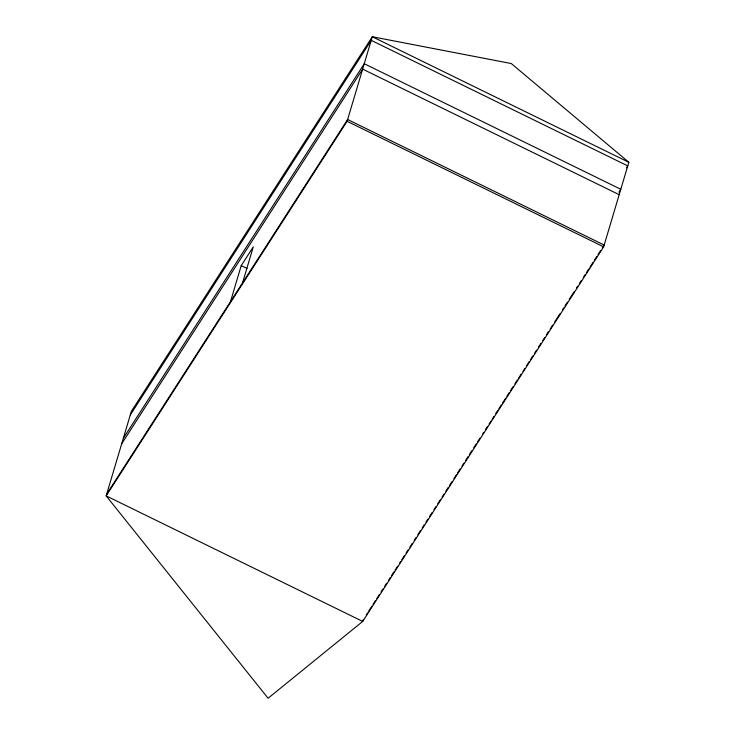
<?xml version="1.0" encoding="UTF-8"?>
<svg xmlns="http://www.w3.org/2000/svg" width="735" height="735" viewBox="0 0 735 735"><rect width="100%" height="100%" fill="white"/><g stroke="black" fill="none" stroke-linecap="round" stroke-linejoin="round"><path stroke-width="1.1" d="M230.496 301.607L241.218 265.629L253.272 246.896L242.541 282.874M363.237 619.623L362.704 621.424L106.162 495.877L347.095 121.293L372.296 36.75L511.294 63.55L628.838 162.297L603.637 246.85L362.704 621.424L268.1 698.25L106.162 495.877L131.363 411.324L372.296 36.75L628.838 162.297M130.297 414.926L371.23 40.352L627.763 165.899L626.523 167.828M123.324 438.308L364.257 63.734L620.79 189.281L618.934 192.184M121.716 443.71L362.649 69.127L619.182 194.683M106.694 494.076L347.627 119.502L604.17 245.049L602.323 247.925M366.315 614.837L367.546 612.926M368.777 611.015L371.855 606.228M373.086 604.308L375.548 600.486M376.779 598.566L379.242 594.734M381.097 591.868L382.944 588.992M384.791 586.126L386.638 583.25M388.484 580.384L390.331 577.508M391.544 575.615L393.96 571.867M395.164 569.992L397.571 566.253M399.381 563.442L400.584 561.568M401.788 559.693L404.232 555.89M406.097 552.996L407.962 550.102M409.818 547.207L412.307 543.34M414.163 540.446L416.028 537.551M417.893 534.657L420.374 530.799M422.239 527.895L424.104 525.001M425.96 522.107L427.825 519.213M429.69 516.319L432.171 512.451M434.036 509.557L435.901 506.663M437.757 503.769L440.247 499.91M442.102 497.007L443.968 494.113M445.833 491.219L448.313 487.36M449.554 485.431L452.043 481.563M453.899 478.669L456.389 474.81M457.629 472.881L460.11 469.022M461.975 466.119L463.84 463.225M465.696 460.33L468.186 456.472M469.426 454.542L471.907 450.674M473.772 447.78L476.252 443.922M477.493 441.992L479.983 438.133M482.463 434.266L483.704 432.336M485.513 429.534L487.314 426.723M489.124 423.911L490.934 421.1M492.138 419.226L493.948 416.423M495.748 413.612L497.604 410.727M498.844 408.798L501.316 404.957M502.556 403.028L505.643 398.223M506.884 396.303L509.355 392.453M510.595 390.524L513.067 386.683M514.923 383.799L517.403 379.949M518.634 378.029L521.115 374.179M522.971 371.294L524.827 368.41M526.683 365.525L529.154 361.675M530.394 359.755L532.866 355.905M534.722 353.02L536.578 350.136M538.433 347.251L540.905 343.401M542.761 340.516L544.617 337.631M546.472 334.747L548.328 331.862M550.184 328.977L552.665 325.127M554.521 322.242L560.088 313.588M562.56 309.738L563.8 307.818M565.022 305.916L567.429 302.177M569.23 299.365L574.053 291.868M576.461 288.129L577.692 286.209M579.538 283.342L581.385 280.467M583.232 277.6L585.078 274.725M586.309 272.814L588.781 268.982M590.012 267.071L593.09 262.285M594.321 260.365L596.783 256.533M598.014 254.622L600.477 250.791M347.095 121.293L603.637 246.85M241.218 265.629L246.997 268.45"/></g></svg>
